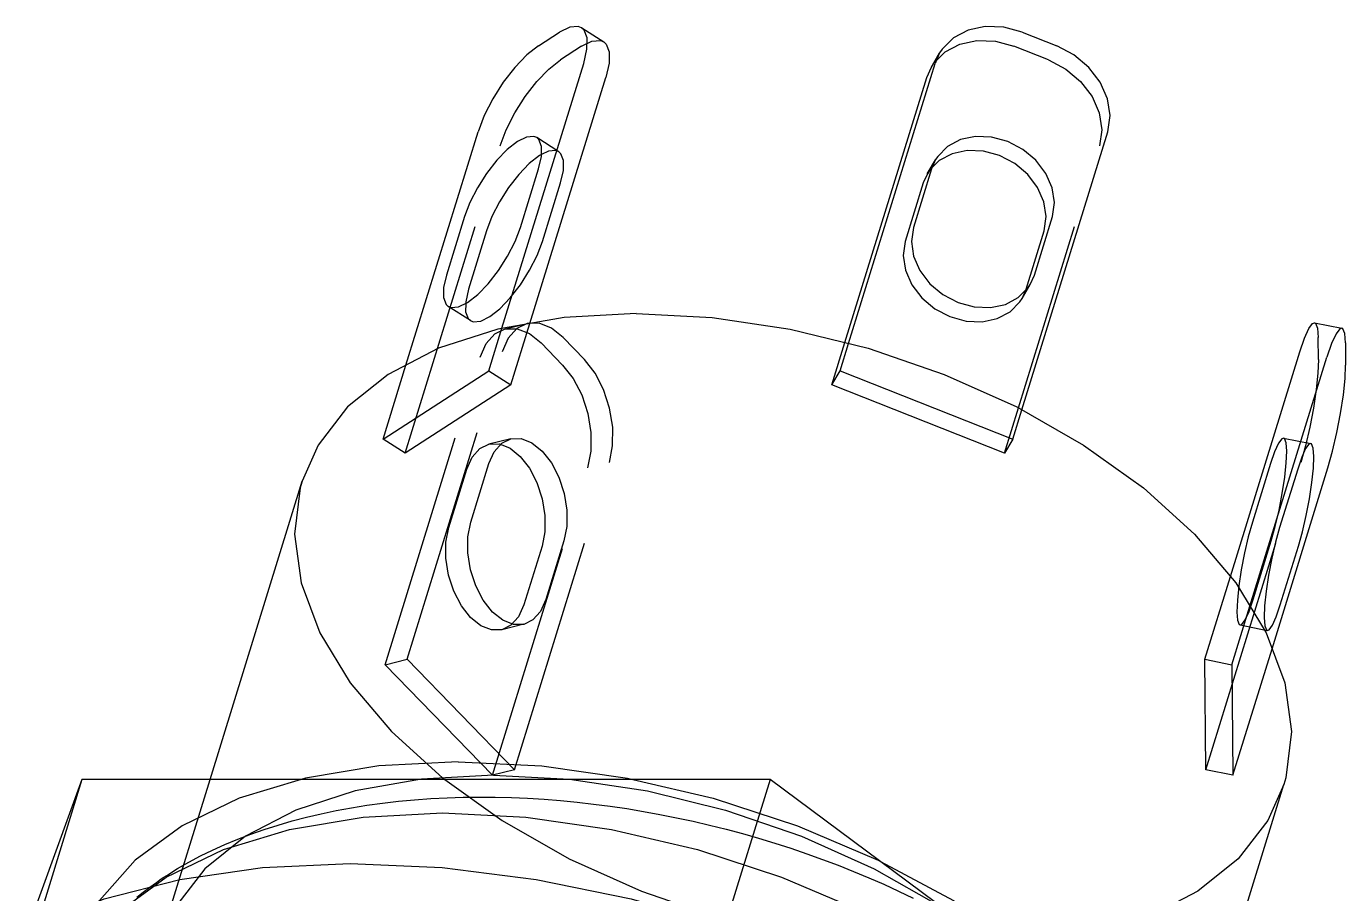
# Model space of a CAD drawing. Extents: x 0 to 11, y 0 to 8.5.
# Drawn here: x 9.018 to 9.575, y 6.927 to 7.293 of the extents above; entities that cross this region are included whole.
import ezdxf

# ---------------------------------------------------------------- set-up
doc = ezdxf.new("R2010")
doc.units = 0
doc.header["$LTSCALE"] = 0.605
doc.linetypes.add('HIDDEN', pattern=[0.2, 0.1, -0.1])
doc.layers.get('0').update_dxf_attribs({"linetype": 'CONTINUOUS'})
doc.layers.add('DEFAULT_2', color=8, linetype='HIDDEN')

msp = doc.modelspace()

# ---------------------------------------------------------------- linework, layer by layer
for p, q in [((9.25251, 7.29232), (9.26182, 7.28638)), ((9.23428, 7.28469), (9.24319, 7.29044)), ((9.4382, 7.29044), (9.45276, 7.28469)), ((9.40341, 7.28171), (9.40146, 7.27728)), ((9.2189, 7.16567), (9.25339, 7.27728)), ((9.36501, 7.15931), (9.40146, 7.27728)), ((9.39798, 7.27134), (9.39994, 7.27577)), ((9.39992, 7.27575), (9.40098, 7.27756)), ((9.23068, 7.16774), (9.2627, 7.27134)), ((9.36348, 7.15968), (9.39798, 7.27134)), ((9.17843, 7.15014), (9.20883, 7.24851)), ((9.43804, 7.13131), (9.47425, 7.24851)), ((9.23552, 7.23885), (9.2347, 7.23845)), ((9.4017, 7.23675), (9.39999, 7.23287)), ((9.40326, 7.23638), (9.40015, 7.23323)), ((9.22669, 7.2082), (9.23431, 7.23287)), ((9.39999, 7.23287), (9.39237, 7.2082)), ((9.20313, 7.21273), (9.1955, 7.18806)), ((9.44332, 7.18806), (9.45095, 7.21273)), ((9.21243, 7.2068), (9.20481, 7.18212)), ((9.43984, 7.18212), (9.44747, 7.2068)), ((9.44162, 7.18419), (9.44332, 7.18806)), ((9.43968, 7.18176), (9.43984, 7.18212)), ((9.56148, 7.16801), (9.57294, 7.16574)), ((9.57445, 7.15952), (9.57454, 7.15021)), ((9.52595, 7.0611), (9.55519, 7.15574)), ((9.53423, 7.04853), (9.56665, 7.15347)), ((9.54352, 7.03066), (9.56709, 7.10692)), ((9.55433, 7.10639), (9.5467, 7.08172)), ((9.09586, 6.9756), (9.1347, 7.10128)), ((9.54701, 7.04914), (9.55463, 7.07381)), ((9.52823, 7.0584), (9.54102, 7.03734)), ((9.04185, 6.9756), (9.01843, 6.9114)), ((9.04185, 6.9756), (9.02279, 6.91392)), ((9.33195, 6.9756), (9.04185, 6.9756)), ((9.33195, 6.9756), (9.31289, 6.91392)), ((9.5602, 6.80605), (9.33195, 6.9756)), ((9.50859, 6.84439), (9.54846, 6.97341))]:
    msp.add_line(p, q)
for points in [[(9.2525, 7.29232), (9.25108, 7.29289), (9.24754, 7.29258), (9.24319, 7.29044)], [(9.25339, 7.27728), (9.25475, 7.28327), (9.25481, 7.28807), (9.25356, 7.29136), (9.2525, 7.29232)], [(9.4382, 7.29044), (9.43041, 7.29258), (9.42262, 7.29289), (9.41538, 7.29136), (9.40918, 7.28807), (9.40443, 7.28327), (9.40341, 7.28171)], [(9.26181, 7.28638), (9.26287, 7.28542), (9.26412, 7.28213), (9.26406, 7.27733), (9.2627, 7.27134)], [(9.23428, 7.28469), (9.22941, 7.28087), (9.22435, 7.27563), (9.21944, 7.26933), (9.21503, 7.26239), (9.21141, 7.25529), (9.20883, 7.24851)], [(9.47425, 7.24851), (9.47524, 7.25529), (9.47417, 7.26239), (9.47112, 7.26933), (9.4663, 7.27563), (9.46004, 7.28087), (9.45276, 7.28469)], [(9.23354, 7.24603), (9.23229, 7.24653), (9.2292, 7.24626), (9.22539, 7.24439), (9.22113, 7.24105), (9.2167, 7.23646), (9.21241, 7.23095), (9.20855, 7.22488), (9.20538, 7.21867), (9.20313, 7.21273)], [(9.45095, 7.21273), (9.45181, 7.21867), (9.45087, 7.22488), (9.4482, 7.23095), (9.44399, 7.23646), (9.43851, 7.24105), (9.43214, 7.24439), (9.42532, 7.24626), (9.41851, 7.24653), (9.41217, 7.24519), (9.40674, 7.24232), (9.40259, 7.23812), (9.4017, 7.23675)], [(9.23431, 7.23287), (9.23551, 7.23812), (9.23556, 7.24232), (9.23446, 7.24519), (9.23354, 7.24603)], [(9.44747, 7.2068), (9.44833, 7.21273), (9.44739, 7.21894), (9.44472, 7.22501), (9.44051, 7.23053), (9.43503, 7.23511), (9.42866, 7.23845), (9.42184, 7.24032), (9.41503, 7.24059), (9.40869, 7.23925), (9.40326, 7.23638)], [(9.2347, 7.23845), (9.23044, 7.23511), (9.22601, 7.23053), (9.22172, 7.22501), (9.21786, 7.21894), (9.21469, 7.21273), (9.21243, 7.2068)], [(9.19627, 7.1749), (9.19752, 7.1744), (9.20062, 7.17467), (9.20442, 7.17654), (9.20869, 7.17989), (9.21312, 7.18447), (9.21741, 7.18999), (9.22127, 7.19606), (9.22443, 7.20227), (9.22669, 7.2082)], [(9.39237, 7.2082), (9.39151, 7.20227), (9.39245, 7.19606), (9.39511, 7.18999), (9.39933, 7.18447), (9.40481, 7.17989), (9.41117, 7.17654), (9.418, 7.17467), (9.42481, 7.1744), (9.43114, 7.17575), (9.43657, 7.17862), (9.44073, 7.18282), (9.44162, 7.18419)], [(9.1955, 7.18806), (9.19431, 7.18282), (9.19426, 7.17862), (9.19535, 7.17575), (9.19627, 7.1749)], [(9.20481, 7.18212), (9.20362, 7.17688), (9.20361, 7.17614)], [(9.27553, 7.17194), (9.24514, 7.17029), (9.21713, 7.16536), (9.19218, 7.15727), (9.17091, 7.14624), (9.15385, 7.13252), (9.1414, 7.11646), (9.1347, 7.10127)], [(9.27553, 7.17194), (9.30754, 7.17029), (9.34039, 7.16536), (9.37327, 7.15727), (9.40537, 7.14624), (9.4359, 7.13252), (9.46411, 7.11646), (9.4893, 7.09845), (9.51085, 7.07894), (9.52823, 7.0584)], [(9.55519, 7.15574), (9.55717, 7.16149), (9.55903, 7.16558), (9.56064, 7.16773), (9.56148, 7.16801)], [(9.57294, 7.16574), (9.5721, 7.16546), (9.57049, 7.16331), (9.56863, 7.15922), (9.56665, 7.15347)], [(9.57445, 7.15952), (9.57415, 7.1635), (9.57334, 7.16552), (9.57294, 7.16574)], [(9.56709, 7.10692), (9.56905, 7.11394), (9.57087, 7.12175), (9.57243, 7.12982), (9.5736, 7.13759), (9.57432, 7.14455), (9.57454, 7.15021)], [(9.55983, 7.11713), (9.55909, 7.11689), (9.55768, 7.115), (9.55606, 7.11143), (9.55433, 7.10639)], [(9.55463, 7.07381), (9.55635, 7.07995), (9.55795, 7.08679), (9.5593, 7.09385), (9.56033, 7.10065), (9.56096, 7.10674), (9.56115, 7.11169), (9.56088, 7.11517), (9.56018, 7.11694), (9.55983, 7.11713)], [(9.5467, 7.08172), (9.54498, 7.07558), (9.54339, 7.06875), (9.54203, 7.06169), (9.541, 7.05488), (9.54037, 7.04879), (9.54019, 7.04384), (9.54045, 7.04036), (9.54115, 7.03859), (9.5415, 7.0384)], [(9.5415, 7.0384), (9.54225, 7.03864), (9.54365, 7.04053), (9.54528, 7.0441), (9.54701, 7.04914)], [(9.54102, 7.03734), (9.5489, 7.01629), (9.55167, 6.99575), (9.54927, 6.97624), (9.54846, 6.97342)], [(9.20051, 6.98304), (9.16705, 6.9813), (9.13603, 6.97613), (9.13428, 6.9756)], [(9.20051, 6.98304), (9.23569, 6.9813), (9.27177, 6.97613), (9.27405, 6.9756)], [(9.37854, 6.94099), (9.40926, 6.92453), (9.43806, 6.90534), (9.46326, 6.88441), (9.48361, 6.86294)], [(9.02279, 6.91392), (9.05126, 6.92525), (9.08315, 6.93348), (9.11791, 6.93847), (9.15497, 6.94015)], [(9.15497, 6.94015), (9.19366, 6.93847), (9.23333, 6.93348), (9.2733, 6.92525), (9.31289, 6.91392)]]:
    msp.add_lwpolyline(points)
at = {"layer": 'DEFAULT_2'}
for p, q in [((9.2525, 7.2845), (9.24359, 7.27875)), ((9.40098, 7.27756), (9.4034, 7.28169)), ((9.44928, 7.27875), (9.43472, 7.2845)), ((9.17811, 7.11304), (9.21814, 7.24257)), ((9.24285, 7.2401), (9.23354, 7.24604)), ((9.43075, 7.11304), (9.47078, 7.24257)), ((9.39821, 7.23079), (9.40169, 7.23673)), ((9.39822, 7.23081), (9.39651, 7.22693)), ((9.236, 7.20226), (9.24362, 7.22693)), ((9.39651, 7.22693), (9.38889, 7.20226)), ((9.43814, 7.17825), (9.43968, 7.18176)), ((9.43815, 7.17826), (9.44162, 7.1842)), ((9.20558, 7.16896), (9.19627, 7.1749)), ((9.21336, 7.14775), (9.2189, 7.16567)), ((9.2203, 7.16543), (9.22953, 7.1677)), ((9.22267, 7.14181), (9.23068, 7.16774)), ((9.22953, 7.1677), (9.22518, 7.16558)), ((9.2346, 7.16779), (9.22953, 7.1677)), ((9.24449, 7.15021), (9.23544, 7.15952)), ((9.24467, 7.16179), (9.25372, 7.15248)), ((9.35796, 7.14181), (9.36348, 7.15968)), ((9.36144, 7.14775), (9.36501, 7.15931)), ((9.56308, 7.15248), (9.56299, 7.16179)), ((9.16969, 7.02394), (9.20971, 7.15347)), ((9.17892, 7.02621), (9.21895, 7.15574)), ((9.1688, 7.11898), (9.17843, 7.15014)), ((9.1688, 7.11898), (9.21336, 7.14775)), ((9.21336, 7.14775), (9.22267, 7.14181)), ((9.35796, 7.14181), (9.36144, 7.14775)), ((9.36144, 7.14775), (9.43423, 7.11898)), ((9.22267, 7.14181), (9.17811, 7.11304)), ((9.43075, 7.11304), (9.35796, 7.14181)), ((9.43423, 7.11898), (9.43804, 7.13131)), ((9.17811, 7.11304), (9.1688, 7.11898)), ((9.22261, 7.11913), (9.21338, 7.11686)), ((9.43423, 7.11898), (9.43075, 7.11304)), ((9.54837, 7.1194), (9.55983, 7.11714)), ((9.21338, 7.11686), (9.21781, 7.11694)), ((9.20572, 7.08399), (9.21335, 7.10866)), ((9.22417, 6.97966), (9.2642, 7.10919)), ((9.5156, 6.97966), (9.55563, 7.10919)), ((9.54287, 7.10866), (9.53525, 7.08399)), ((9.19649, 7.08172), (9.20411, 7.10639)), ((9.21494, 6.97739), (9.25497, 7.10692)), ((9.54317, 7.07608), (9.54489, 7.08222)), ((9.23579, 7.07381), (9.22817, 7.04914)), ((9.24502, 7.07608), (9.2374, 7.05141)), ((9.53555, 7.05141), (9.54317, 7.07608)), ((9.51517, 7.02621), (9.52595, 7.0611)), ((9.22817, 7.04914), (9.2259, 7.0441)), ((9.52663, 7.02394), (9.53423, 7.04853)), ((9.53382, 7.04637), (9.53555, 7.05141)), ((9.22814, 7.04094), (9.2189, 7.03867)), ((9.53004, 7.04066), (9.5415, 7.03839)), ((9.52706, 6.97739), (9.54352, 7.03066)), ((9.16969, 7.02394), (9.17892, 7.02621)), ((9.21494, 6.97739), (9.16969, 7.02394)), ((9.17892, 7.02621), (9.22417, 6.97966)), ((9.5156, 6.97966), (9.51517, 7.02621)), ((9.51517, 7.02621), (9.52663, 7.02394)), ((9.52663, 7.02394), (9.52706, 6.97739)), ((9.22417, 6.97966), (9.21494, 6.97739)), ((9.52706, 6.97739), (9.5156, 6.97966)), ((9.07457, 6.9067), (9.09586, 6.9756))]:
    msp.add_line(p, q, dxfattribs=at)
for points in [[(9.2525, 7.2845), (9.25685, 7.28664), (9.26039, 7.28695), (9.26181, 7.28638)], [(9.39994, 7.27577), (9.40095, 7.27733), (9.4057, 7.28213), (9.4119, 7.28542), (9.41915, 7.28695), (9.42693, 7.28664), (9.43472, 7.2845)], [(9.21814, 7.24257), (9.22072, 7.24935), (9.22434, 7.25645), (9.22875, 7.26339), (9.23365, 7.26969), (9.23871, 7.27493), (9.24359, 7.27875)], [(9.44928, 7.27875), (9.45656, 7.27493), (9.46282, 7.26969), (9.46764, 7.26339), (9.47069, 7.25645), (9.47176, 7.24935), (9.47078, 7.24257)], [(9.24285, 7.24009), (9.2416, 7.24059), (9.23851, 7.24032), (9.23552, 7.23885)], [(9.24362, 7.22693), (9.24482, 7.23218), (9.24487, 7.23638), (9.24377, 7.23925), (9.24285, 7.24009)], [(9.40015, 7.23323), (9.39911, 7.23218), (9.39822, 7.23081)], [(9.20558, 7.16896), (9.20683, 7.16846), (9.20993, 7.16873), (9.21373, 7.1706), (9.218, 7.17395), (9.22242, 7.17853), (9.22671, 7.18405), (9.23057, 7.19012), (9.23374, 7.19633), (9.236, 7.20226)], [(9.38889, 7.20226), (9.38803, 7.19633), (9.38897, 7.19012), (9.39163, 7.18405), (9.39585, 7.17853), (9.40133, 7.17395), (9.4077, 7.1706), (9.41452, 7.16873), (9.42133, 7.16846), (9.42766, 7.16981), (9.43309, 7.17268), (9.43725, 7.17688), (9.43814, 7.17825)], [(9.20361, 7.17614), (9.20356, 7.17268), (9.20466, 7.16981), (9.20558, 7.16896)], [(9.20971, 7.15347), (9.2123, 7.15922), (9.21595, 7.16331), (9.2203, 7.16543)], [(9.22518, 7.16558), (9.22154, 7.16149), (9.21895, 7.15574)], [(9.2203, 7.16543), (9.22537, 7.16552), (9.2305, 7.1635), (9.23544, 7.15952)], [(9.24467, 7.16179), (9.23973, 7.16577), (9.2346, 7.16779)], [(9.56148, 7.16801), (9.56188, 7.16779), (9.56269, 7.16577), (9.56299, 7.16179)], [(9.2642, 7.10919), (9.26556, 7.11621), (9.26559, 7.12402), (9.26429, 7.13209), (9.26175, 7.13986), (9.25815, 7.14682), (9.25372, 7.15248)], [(9.56308, 7.15248), (9.56286, 7.14682), (9.56214, 7.13986), (9.56097, 7.13209), (9.55941, 7.12402), (9.55759, 7.11621), (9.55563, 7.10919)], [(9.24449, 7.15021), (9.24892, 7.14455), (9.25252, 7.13759), (9.25506, 7.12982), (9.25636, 7.12175), (9.25633, 7.11394), (9.25497, 7.10692)], [(9.21335, 7.10866), (9.21561, 7.11369), (9.2188, 7.11727), (9.22261, 7.11913)], [(9.22261, 7.11913), (9.22704, 7.11921), (9.23153, 7.11744), (9.23586, 7.11396), (9.23973, 7.10901), (9.24288, 7.10292), (9.2451, 7.09611), (9.24624, 7.08905), (9.24621, 7.08222), (9.24502, 7.07608)], [(9.54837, 7.1194), (9.54763, 7.11916), (9.54623, 7.11727), (9.5446, 7.11369), (9.54287, 7.10866)], [(9.54489, 7.08222), (9.54649, 7.08905), (9.54784, 7.09611), (9.54887, 7.10292), (9.5495, 7.10901), (9.54969, 7.11396), (9.54943, 7.11744), (9.54872, 7.11921), (9.54837, 7.1194)], [(9.20411, 7.10639), (9.20638, 7.11143), (9.20957, 7.115), (9.21338, 7.11686)], [(9.21781, 7.11694), (9.2223, 7.11517), (9.22662, 7.11169), (9.2305, 7.10674), (9.23365, 7.10065), (9.23587, 7.09385), (9.237, 7.08679), (9.23698, 7.07995), (9.23579, 7.07381)], [(9.1347, 7.10127), (9.13389, 7.09845), (9.13149, 7.07894), (9.13426, 7.0584), (9.14214, 7.03734), (9.15493, 7.01629), (9.17231, 6.99575), (9.19386, 6.97624), (9.21905, 6.95823), (9.24726, 6.94217), (9.27779, 6.92845), (9.30989, 6.91741), (9.34277, 6.90933), (9.37562, 6.9044), (9.40763, 6.90274)], [(9.2189, 7.03867), (9.21447, 7.03859), (9.20998, 7.04036), (9.20566, 7.04384), (9.20178, 7.04879), (9.19863, 7.05488), (9.19641, 7.06169), (9.19528, 7.06875), (9.1953, 7.07558), (9.19649, 7.08172)], [(9.22814, 7.04093), (9.2237, 7.04086), (9.21922, 7.04263), (9.21489, 7.04611), (9.21102, 7.05106), (9.20786, 7.05715), (9.20564, 7.06395), (9.20451, 7.07101), (9.20453, 7.07785), (9.20572, 7.08399)], [(9.53525, 7.08399), (9.53352, 7.07785), (9.53193, 7.07101), (9.53057, 7.06395), (9.52954, 7.05715), (9.52891, 7.05106), (9.52873, 7.04611), (9.52899, 7.04263), (9.52969, 7.04086), (9.53004, 7.04067)], [(9.2374, 7.05141), (9.23513, 7.04637), (9.23194, 7.04279), (9.22814, 7.04093)], [(9.53004, 7.04067), (9.53079, 7.04091), (9.53219, 7.04279), (9.53382, 7.04637)], [(9.2259, 7.0441), (9.22271, 7.04053), (9.2189, 7.03867)], [(9.13428, 6.9756), (9.10816, 6.96765), (9.08405, 6.95603), (9.06425, 6.94155), (9.0492, 6.92453)], [(9.2154, 6.97737), (9.18501, 6.97571), (9.157, 6.97078), (9.13205, 6.9627), (9.11078, 6.95166), (9.09372, 6.93795), (9.08127, 6.92189), (9.07457, 6.9067)], [(9.2154, 6.97737), (9.24741, 6.97571), (9.28026, 6.97078), (9.31314, 6.9627), (9.34524, 6.95166), (9.37577, 6.93795), (9.40398, 6.92189), (9.42917, 6.90388), (9.45072, 6.88436), (9.46811, 6.86383), (9.48089, 6.84277), (9.48877, 6.82171), (9.49154, 6.80118), (9.48914, 6.78166), (9.48833, 6.77884)], [(9.27405, 6.9756), (9.30797, 6.96765), (9.34348, 6.95603), (9.37749, 6.94155), (9.37854, 6.94099)], [(9.19583, 6.96787), (9.20251, 6.96808), (9.20924, 6.96816), (9.21603, 6.96812), (9.22287, 6.96795), (9.22974, 6.96765), (9.23665, 6.96723), (9.24359, 6.96669), (9.25055, 6.96602), (9.25753, 6.96523), (9.26452, 6.96432), (9.27152, 6.96328), (9.27852, 6.96213), (9.28552, 6.96085), (9.29251, 6.95946), (9.29948, 6.95796), (9.30643, 6.95633), (9.31335, 6.9546), (9.32024, 6.95275), (9.32709, 6.95079), (9.33389, 6.94873), (9.34065, 6.94656), (9.34735, 6.94428), (9.35399, 6.9419), (9.36057, 6.93943), (9.36707, 6.93685), (9.3735, 6.93418), (9.37985, 6.93142), (9.38612, 6.92856), (9.39229, 6.92562)], [(9.54846, 6.97342), (9.54176, 6.95823), (9.52931, 6.94217), (9.51225, 6.92845), (9.49098, 6.91741), (9.46603, 6.90933), (9.43802, 6.9044), (9.40763, 6.90274)], [(9.07044, 6.93022), (9.07184, 6.93123), (9.07325, 6.93222), (9.07468, 6.93321), (9.07613, 6.93419), (9.0776, 6.93515), (9.08218, 6.93799), (9.08693, 6.94072), (9.09184, 6.94333), (9.09692, 6.94582), (9.10215, 6.94819), (9.10753, 6.95043), (9.11305, 6.95254), (9.11872, 6.95453), (9.12453, 6.95638), (9.13046, 6.9581), (9.13652, 6.95969), (9.14271, 6.96115), (9.149, 6.96247), (9.15541, 6.96365), (9.16192, 6.9647), (9.16853, 6.96561), (9.17523, 6.96638), (9.18202, 6.96702), (9.18888, 6.96751), (9.19583, 6.96787)], [(9.03125, 6.87987), (9.03256, 6.88375), (9.04253, 6.90294), (9.05758, 6.91997), (9.07738, 6.93445), (9.10149, 6.94606), (9.12936, 6.95455), (9.16038, 6.95971), (9.19384, 6.96145)], [(9.19384, 6.96145), (9.22901, 6.95971), (9.2651, 6.95455), (9.3013, 6.94606), (9.33681, 6.93445), (9.37082, 6.91997), (9.40258, 6.90294), (9.43139, 6.88375), (9.45659, 6.86282), (9.47763, 6.84063), (9.49403, 6.81766), (9.50542, 6.79443), (9.51156, 6.77147), (9.51231, 6.74927), (9.50896, 6.73223)], [(9.06496, 6.92597), (9.06766, 6.92812), (9.07044, 6.93022)]]:
    msp.add_lwpolyline(points, dxfattribs=at)

doc.saveas('drawing.dxf')
